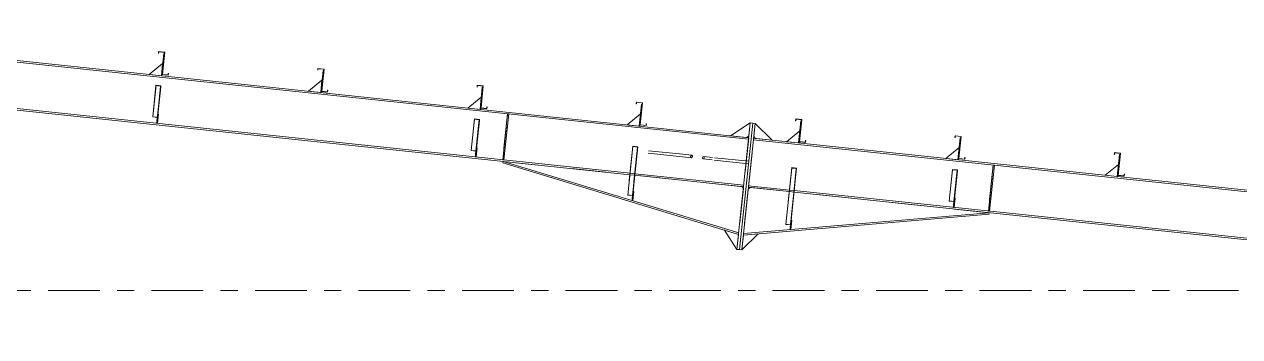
# Model space of a CAD drawing. Header units: millimetres. Extents: x -88 to 735, y -128 to 446.
# Drawn here: x 202.2 to 272.7, y 225.8 to 243.9 of the extents above; entities that cross this region are included whole.
import ezdxf

# ---------------------------------------------------------------- set-up
doc = ezdxf.new("R2010")
doc.units = ezdxf.units.MM
for name, pattern in [('XKITLINE00', [0]), ('XKITLINE02', [4, 2, -2]), ('XKITLINE03', [6, 3, -1, 1, -1])]:
    doc.linetypes.add(name, pattern=pattern)
doc.layers.add('Part', color=2, linetype='Continuous', lineweight=0)
doc.layers.add('S-grid', color=1, linetype='Continuous', lineweight=0)

# ---------------------------------------------------------------- blocks, each defined once
blk = doc.blocks.new('*A258')
at = {"layer": 'Part'}
blk.add_hatch(color=3, dxfattribs=at).paths.add_polyline_path([(237.486, 236.841), (237.488, 236.863), (237.773, 236.833), (237.726, 236.388), (237.711, 236.389), (237.756, 236.813)], flags=17)
blk = doc.blocks.new('*A259')
at = {"layer": 'Part'}
blk.add_hatch(color=3, dxfattribs=at).paths.add_polyline_path([(228.315, 238.42), (228.317, 238.438), (228.601, 238.408), (228.564, 238.049), (228.549, 238.05), (228.585, 238.392)], flags=17)
blk = doc.blocks.new('*A260')
at = {"layer": 'Part'}
blk.add_hatch(color=3, dxfattribs=at).paths.add_polyline_path([(246.692, 235.596), (246.695, 235.621), (246.979, 235.591), (246.927, 235.101), (246.913, 235.103), (246.962, 235.568)], flags=17)
blk = doc.blocks.new('*A261')
at = {"layer": 'Part'}
blk.add_hatch(color=3, dxfattribs=at).paths.add_polyline_path([(256.019, 235.498), (256.021, 235.516), (256.305, 235.486), (256.267, 235.126), (256.253, 235.128), (256.289, 235.47)], flags=17)
blk = doc.blocks.new('*A262')
at = {"layer": 'Part'}
blk.add_hatch(color=3, dxfattribs=at).paths.add_polyline_path([(256.718, 236.116), (256.727, 236.21), (256.74, 236.209), (256.729, 236.102), (256.374, 236.14), (256.509, 237.42), (256.179, 237.454), (256.169, 237.361), (256.157, 237.362), (256.168, 237.468), (256.523, 237.431), (256.388, 236.151)], flags=17)
blk = doc.blocks.new('*A263')
at = {"layer": 'Part'}
blk.add_hatch(color=3, dxfattribs=at).paths.add_polyline_path([(247.483, 237.09), (247.493, 237.184), (247.506, 237.183), (247.495, 237.076), (247.139, 237.114), (247.274, 238.394), (246.945, 238.428), (246.935, 238.335), (246.922, 238.336), (246.933, 238.443), (247.288, 238.405), (247.153, 237.125)], flags=17)
blk = doc.blocks.new('*A264')
at = {"layer": 'Part'}
blk.add_hatch(color=3, dxfattribs=at).paths.add_polyline_path([(238.249, 238.064), (238.258, 238.158), (238.271, 238.157), (238.26, 238.05), (237.905, 238.088), (238.04, 239.368), (237.71, 239.402), (237.7, 239.309), (237.688, 239.31), (237.699, 239.417), (238.054, 239.379), (237.919, 238.099)], flags=17)
blk = doc.blocks.new('*A265')
at = {"layer": 'Part'}
blk.add_hatch(color=3, dxfattribs=at).paths.add_polyline_path([(229.014, 239.038), (229.024, 239.132), (229.037, 239.131), (229.026, 239.024), (228.67, 239.062), (228.805, 240.342), (228.476, 240.376), (228.466, 240.283), (228.453, 240.284), (228.464, 240.391), (228.82, 240.353), (228.685, 239.073)], flags=17)
blk = doc.blocks.new('*A266')
at = {"layer": 'Part'}
blk.add_hatch(color=3, dxfattribs=at).paths.add_polyline_path([(219.78, 240.012), (219.79, 240.106), (219.802, 240.105), (219.791, 239.998), (219.436, 240.036), (219.571, 241.316), (219.241, 241.35), (219.231, 241.257), (219.219, 241.258), (219.23, 241.365), (219.585, 241.327), (219.45, 240.047)], flags=17)
blk = doc.blocks.new('*A267')
at = {"layer": 'Part'}
blk.add_hatch(color=3, dxfattribs=at).paths.add_polyline_path([(210.545, 240.986), (210.555, 241.08), (210.568, 241.079), (210.557, 240.972), (210.201, 241.01), (210.336, 242.29), (210.007, 242.324), (209.997, 242.231), (209.984, 242.232), (209.995, 242.339), (210.351, 242.301), (210.216, 241.021)], flags=17)
blk = doc.blocks.new('*A323')
at = {"layer": 'Part'}
blk.add_hatch(color=3, dxfattribs=at).paths.add_polyline_path([(256.718, 236.116), (256.727, 236.21), (256.74, 236.209), (256.729, 236.102), (256.374, 236.14), (256.509, 237.42), (256.179, 237.454), (256.169, 237.361), (256.157, 237.362), (256.168, 237.468), (256.523, 237.431), (256.388, 236.151)], flags=17)
blk = doc.blocks.new('*A324')
at = {"layer": 'Part'}
blk.add_hatch(color=3, dxfattribs=at).paths.add_polyline_path([(247.483, 237.09), (247.493, 237.184), (247.506, 237.183), (247.495, 237.076), (247.139, 237.114), (247.274, 238.394), (246.945, 238.428), (246.935, 238.335), (246.922, 238.336), (246.933, 238.443), (247.288, 238.405), (247.153, 237.125)], flags=17)
blk = doc.blocks.new('*A325')
at = {"layer": 'Part'}
blk.add_hatch(color=3, dxfattribs=at).paths.add_polyline_path([(238.249, 238.064), (238.258, 238.158), (238.271, 238.157), (238.26, 238.05), (237.905, 238.088), (238.04, 239.368), (237.71, 239.402), (237.7, 239.309), (237.688, 239.31), (237.699, 239.417), (238.054, 239.379), (237.919, 238.099)], flags=17)
blk = doc.blocks.new('*A326')
at = {"layer": 'Part'}
blk.add_hatch(color=3, dxfattribs=at).paths.add_polyline_path([(229.014, 239.038), (229.024, 239.132), (229.037, 239.131), (229.026, 239.024), (228.67, 239.062), (228.805, 240.342), (228.476, 240.376), (228.466, 240.283), (228.453, 240.284), (228.464, 240.391), (228.82, 240.353), (228.685, 239.073)], flags=17)
blk = doc.blocks.new('*A327')
at = {"layer": 'Part'}
blk.add_hatch(color=3, dxfattribs=at).paths.add_polyline_path([(219.78, 240.012), (219.79, 240.106), (219.802, 240.105), (219.791, 239.998), (219.436, 240.036), (219.571, 241.316), (219.241, 241.35), (219.231, 241.257), (219.219, 241.258), (219.23, 241.365), (219.585, 241.327), (219.45, 240.047)], flags=17)
blk = doc.blocks.new('*A328')
at = {"layer": 'Part'}
blk.add_hatch(color=3, dxfattribs=at).paths.add_polyline_path([(210.545, 240.986), (210.555, 241.08), (210.568, 241.079), (210.557, 240.972), (210.201, 241.01), (210.336, 242.29), (210.007, 242.324), (209.997, 242.231), (209.984, 242.232), (209.995, 242.339), (210.351, 242.301), (210.216, 241.021)], flags=17)
blk = doc.blocks.new('*A330')
at = {"layer": 'Part'}
blk.add_hatch(color=3, dxfattribs=at).paths.add_polyline_path([(209.846, 240.368), (209.848, 240.386), (210.132, 240.356), (210.095, 239.997), (210.08, 239.998), (210.116, 240.34)], flags=17)
blk = doc.blocks.new('*A390')
at = {"layer": 'Part'}
blk.add_hatch(color=3, dxfattribs=at).paths.add_polyline_path([(265.952, 235.142), (265.962, 235.236), (265.975, 235.235), (265.963, 235.128), (265.608, 235.166), (265.743, 236.446), (265.414, 236.48), (265.404, 236.387), (265.391, 236.388), (265.402, 236.494), (265.757, 236.457), (265.622, 235.177)], flags=17)
blk = doc.blocks.new('*A397')
at = {"layer": 'Part'}
blk.add_hatch(color=3, dxfattribs=at).paths.add_polyline_path([(265.952, 235.142), (265.962, 235.236), (265.975, 235.235), (265.963, 235.128), (265.608, 235.166), (265.743, 236.446), (265.414, 236.48), (265.404, 236.387), (265.391, 236.388), (265.402, 236.494), (265.757, 236.457), (265.622, 235.177)], flags=17)
blk = doc.blocks.new('*A1351')
at = {"layer": 'S-grid', "color": 1, "linetype": 'XKITLINE03', "lineweight": 0}
blk.add_line((-48.412, 228.511), (395.032, 228.511), dxfattribs=at)
blk = doc.blocks.new('*A1353')
at = {"layer": 'Part', "color": 7, "linetype": 'XKITLINE02', "lineweight": 0}
for p, q in [((244.187, 234.48), (244.487, 237.322)), ((246.832, 234.201), (246.548, 234.231)), ((246.842, 234.293), (246.558, 234.323)), ((329.421, 228.363), (326.206, 225.829)), ((320.708, 226.409), (320.424, 226.439)), ((320.718, 226.501), (320.434, 226.531))]:
    blk.add_line(p, q, dxfattribs=at)
at = {"layer": 'Part', "color": 2, "linetype": 'XKITLINE00', "lineweight": 0}
for p, q in [((329.316, 228.281), (244.477, 237.229)), ((244.487, 237.322), (329.421, 228.363)), ((246.548, 234.231), (244.187, 234.48)), ((246.558, 234.323), (244.197, 234.572)), ((320.424, 226.439), (246.832, 234.201)), ((320.434, 226.531), (246.842, 234.293)), ((326.206, 225.829), (320.708, 226.409)), ((326.311, 225.911), (320.718, 226.501))]:
    blk.add_line(p, q, dxfattribs=at)
blk = doc.blocks.new('*A1395')
at = {"layer": 'Part', "color": 2, "linetype": 'XKITLINE00', "lineweight": 0}
for p, q in [((246.695, 232.562), (246.64, 232.036)), ((246.66, 232.566), (246.695, 232.562)), ((246.642, 232.398), (246.603, 232.033))]:
    blk.add_line(p, q, dxfattribs=at)
at = {"layer": 'Part', "color": 7, "linetype": 'XKITLINE02', "lineweight": 0}
for p, q in [((246.642, 232.398), (246.66, 232.566)), ((246.639, 232.029), (246.603, 232.033)), ((246.615, 232.139), (246.65, 232.136)), ((246.64, 232.036), (246.639, 232.029))]:
    blk.add_line(p, q, dxfattribs=at)
blk = doc.blocks.new('*A1396')
at = {"layer": 'Part', "color": 7, "linetype": 'XKITLINE02', "lineweight": 0}
for p, q in [((246.66, 232.566), (246.603, 232.033)), ((246.639, 232.029), (246.695, 232.562)), ((246.695, 232.562), (246.66, 232.566)), ((246.603, 232.033), (246.639, 232.029)), ((246.615, 232.139), (246.65, 232.136))]:
    blk.add_line(p, q, dxfattribs=at)
blk = doc.blocks.new('*A1397')
at = {"layer": 'Part', "color": 2, "linetype": 'XKITLINE00', "lineweight": 0}
blk.add_line((237.937, 238.731), (237.152, 238.095), dxfattribs=at)
at = {"layer": 'Part', "color": 7, "linetype": 'XKITLINE02', "lineweight": 0}
for p, q in [((237.862, 238.02), (237.937, 238.731)), ((237.152, 238.095), (237.862, 238.02))]:
    blk.add_line(p, q, dxfattribs=at)
blk = doc.blocks.new('*A1398')
at = {"layer": 'Part', "color": 2, "linetype": 'XKITLINE00', "lineweight": 0}
for p, q in [((237.443, 233.71), (237.48, 234.06)), ((237.535, 234.239), (237.479, 233.706)), ((237.499, 234.243), (237.535, 234.239)), ((237.479, 233.706), (237.443, 233.71))]:
    blk.add_line(p, q, dxfattribs=at)
at = {"layer": 'Part', "color": 7, "linetype": 'XKITLINE02', "lineweight": 0}
for p, q in [((237.48, 234.06), (237.499, 234.243)), ((237.454, 233.816), (237.49, 233.813))]:
    blk.add_line(p, q, dxfattribs=at)
blk = doc.blocks.new('*A1399')
at = {"layer": 'Part', "color": 2, "linetype": 'XKITLINE00', "lineweight": 0}
for p, q in [((237.997, 239.299), (237.862, 238.02)), ((238.032, 239.295), (237.997, 239.299)), ((237.905, 238.088), (237.897, 238.017))]:
    blk.add_line(p, q, dxfattribs=at)
at = {"layer": 'Part', "color": 7, "linetype": 'XKITLINE02', "lineweight": 0}
for p, q in [((237.905, 238.088), (238.032, 239.295)), ((237.897, 238.017), (237.862, 238.02))]:
    blk.add_line(p, q, dxfattribs=at)
blk = doc.blocks.new('*A1400')
at = {"layer": 'Part', "color": 7, "linetype": 'XKITLINE02', "lineweight": 0}
for p, q in [((237.499, 234.243), (237.443, 233.71)), ((237.479, 233.706), (237.535, 234.239)), ((237.535, 234.239), (237.499, 234.243)), ((237.443, 233.71), (237.479, 233.706)), ((237.454, 233.816), (237.49, 233.813))]:
    blk.add_line(p, q, dxfattribs=at)
blk = doc.blocks.new('*A1401')
at = {"layer": 'Part', "color": 7, "linetype": 'XKITLINE02', "lineweight": 0}
for p, q in [((237.488, 236.863), (237.189, 234.025)), ((237.756, 236.813), (237.441, 233.825)), ((237.455, 233.823), (237.773, 236.833)), ((237.189, 234.025), (237.459, 233.997)), ((237.19, 234.034), (237.474, 234.005)), ((237.441, 233.825), (237.455, 233.823))]:
    blk.add_line(p, q, dxfattribs=at)
blk = doc.blocks.new('*A1402')
at = {"layer": 'Part', "color": 2, "linetype": 'XKITLINE00', "lineweight": 0}
for p, q in [((237.486, 236.841), (237.189, 234.025)), ((237.773, 236.833), (237.48, 234.06)), ((237.486, 236.841), (237.488, 236.863)), ((237.756, 236.813), (237.486, 236.841)), ((237.488, 236.863), (237.773, 236.833)), ((237.711, 236.389), (237.756, 236.813)), ((237.711, 236.389), (237.441, 233.825)), ((237.711, 236.389), (237.726, 236.388)), ((237.189, 234.025), (237.459, 233.997)), ((237.441, 233.825), (237.455, 233.823))]:
    blk.add_line(p, q, dxfattribs=at)
at = {"layer": 'Part', "color": 7, "linetype": 'XKITLINE02', "lineweight": 0}
for p, q in [((237.474, 234.005), (237.19, 234.034)), ((237.48, 234.06), (237.455, 233.823))]:
    blk.add_line(p, q, dxfattribs=at)
blk = doc.blocks.new('*A1403')
at = {"layer": 'Part', "color": 2, "linetype": 'XKITLINE00', "lineweight": 0}
blk.add_line((228.702, 239.705), (227.917, 239.069), dxfattribs=at)
at = {"layer": 'Part', "color": 7, "linetype": 'XKITLINE02', "lineweight": 0}
for p, q in [((228.627, 238.994), (228.702, 239.705)), ((227.917, 239.069), (228.627, 238.994))]:
    blk.add_line(p, q, dxfattribs=at)
blk = doc.blocks.new('*A1404')
at = {"layer": 'Part', "color": 7, "linetype": 'XKITLINE02', "lineweight": 0}
for p, q in [((228.406, 236.552), (228.429, 236.774)), ((228.408, 236.238), (228.373, 236.242)), ((228.384, 236.348), (228.42, 236.344))]:
    blk.add_line(p, q, dxfattribs=at)
at = {"layer": 'Part', "color": 2, "linetype": 'XKITLINE00', "lineweight": 0}
for p, q in [((228.465, 236.771), (228.408, 236.238)), ((228.429, 236.774), (228.465, 236.771)), ((228.373, 236.242), (228.406, 236.552))]:
    blk.add_line(p, q, dxfattribs=at)
blk = doc.blocks.new('*A1405')
at = {"layer": 'Part', "color": 2, "linetype": 'XKITLINE00', "lineweight": 0}
for p, q in [((228.762, 240.273), (228.627, 238.994)), ((228.798, 240.269), (228.762, 240.273)), ((228.67, 239.062), (228.663, 238.991))]:
    blk.add_line(p, q, dxfattribs=at)
at = {"layer": 'Part', "color": 7, "linetype": 'XKITLINE02', "lineweight": 0}
for p, q in [((228.67, 239.062), (228.798, 240.269)), ((228.663, 238.991), (228.627, 238.994))]:
    blk.add_line(p, q, dxfattribs=at)
blk = doc.blocks.new('*A1406')
at = {"layer": 'Part', "color": 7, "linetype": 'XKITLINE02', "lineweight": 0}
for p, q in [((228.429, 236.774), (228.373, 236.242)), ((228.408, 236.238), (228.465, 236.771)), ((228.465, 236.771), (228.429, 236.774)), ((228.373, 236.242), (228.408, 236.238)), ((228.384, 236.348), (228.42, 236.344))]:
    blk.add_line(p, q, dxfattribs=at)
blk = doc.blocks.new('*A1407')
at = {"layer": 'Part', "color": 7, "linetype": 'XKITLINE02', "lineweight": 0}
for p, q in [((228.317, 238.438), (228.124, 236.604)), ((228.585, 238.392), (228.371, 236.363)), ((228.386, 236.361), (228.601, 238.408)), ((228.124, 236.604), (228.394, 236.576)), ((228.125, 236.616), (228.409, 236.586)), ((228.371, 236.363), (228.386, 236.361))]:
    blk.add_line(p, q, dxfattribs=at)
blk = doc.blocks.new('*A1408')
at = {"layer": 'Part', "color": 2, "linetype": 'XKITLINE00', "lineweight": 0}
for p, q in [((228.315, 238.42), (228.124, 236.604)), ((228.315, 238.42), (228.317, 238.438)), ((228.585, 238.392), (228.315, 238.42)), ((228.317, 238.438), (228.601, 238.408)), ((228.601, 238.408), (228.406, 236.552)), ((228.549, 238.05), (228.585, 238.392)), ((228.549, 238.05), (228.371, 236.363)), ((228.549, 238.05), (228.564, 238.049)), ((228.124, 236.604), (228.394, 236.576)), ((228.371, 236.363), (228.386, 236.361))]:
    blk.add_line(p, q, dxfattribs=at)
at = {"layer": 'Part', "color": 7, "linetype": 'XKITLINE02', "lineweight": 0}
for p, q in [((228.125, 236.616), (228.409, 236.586)), ((228.386, 236.361), (228.406, 236.552))]:
    blk.add_line(p, q, dxfattribs=at)
blk = doc.blocks.new('*A1409')
at = {"layer": 'Part', "color": 7, "linetype": 'XKITLINE02', "lineweight": 0}
for p, q in [((230.223, 238.733), (229.942, 236.076)), ((230.013, 236.069), (230.294, 238.725)), ((230.211, 238.626), (230.282, 238.619)), ((230.294, 238.725), (230.223, 238.733)), ((229.942, 236.076), (230.013, 236.069)), ((229.954, 236.183), (230.025, 236.175))]:
    blk.add_line(p, q, dxfattribs=at)
blk = doc.blocks.new('*A1410')
at = {"layer": 'Part', "color": 2, "linetype": 'XKITLINE00', "lineweight": 0}
for p, q in [((229.942, 236.076), (230.223, 238.733)), ((230.294, 238.725), (230.013, 236.069))]:
    blk.add_line(p, q, dxfattribs=at)
at = {"layer": 'Part', "color": 7, "linetype": 'XKITLINE02', "lineweight": 0}
for p, q in [((230.211, 238.626), (230.282, 238.619)), ((230.294, 238.725), (230.223, 238.733)), ((230.013, 236.069), (229.942, 236.076)), ((230.025, 236.175), (229.954, 236.183))]:
    blk.add_line(p, q, dxfattribs=at)
blk = doc.blocks.new('*A1411')
at = {"layer": 'Part', "color": 2, "linetype": 'XKITLINE00', "lineweight": 0}
for p, q in [((243.663, 230.872), (244.435, 238.189)), ((244.577, 238.174), (243.805, 230.857)), ((244.435, 238.189), (244.577, 238.174)), ((243.805, 230.857), (243.663, 230.872))]:
    blk.add_line(p, q, dxfattribs=at)
blk = doc.blocks.new('*A1412')
at = {"layer": 'Part', "color": 2, "linetype": 'XKITLINE00', "lineweight": 0}
for p, q in [((244.292, 238.204), (243.521, 230.887)), ((243.663, 230.872), (244.435, 238.189)), ((244.435, 238.189), (244.292, 238.204)), ((243.521, 230.887), (243.663, 230.872))]:
    blk.add_line(p, q, dxfattribs=at)
blk = doc.blocks.new('*A1413')
at = {"layer": 'Part', "color": 7, "linetype": 'XKITLINE02', "lineweight": 0}
for p, q in [((244.498, 237.428), (244.577, 238.174)), ((244.593, 237.31), (245.552, 237.209))]:
    blk.add_line(p, q, dxfattribs=at)
at = {"layer": 'Part', "color": 2, "linetype": 'XKITLINE00', "lineweight": 0}
for p, q in [((245.552, 237.209), (244.577, 238.174)), ((244.593, 237.31), (244.498, 237.428))]:
    blk.add_line(p, q, dxfattribs=at)
blk = doc.blocks.new('*A1414')
at = {"layer": 'Part', "color": 2, "linetype": 'XKITLINE00', "lineweight": 0}
for p, q in [((244.292, 238.204), (243.137, 237.464)), ((244.096, 237.363), (244.214, 237.458))]:
    blk.add_line(p, q, dxfattribs=at)
at = {"layer": 'Part', "color": 7, "linetype": 'XKITLINE02', "lineweight": 0}
for p, q in [((244.292, 238.204), (244.214, 237.458)), ((243.137, 237.464), (244.096, 237.363))]:
    blk.add_line(p, q, dxfattribs=at)
blk = doc.blocks.new('*A1415')
at = {"layer": 'Part', "color": 2, "linetype": 'XKITLINE00', "lineweight": 0}
blk.add_line((247.171, 237.757), (246.386, 237.121), dxfattribs=at)
at = {"layer": 'Part', "color": 7, "linetype": 'XKITLINE02', "lineweight": 0}
for p, q in [((247.096, 237.046), (247.171, 237.757)), ((246.386, 237.121), (247.096, 237.046))]:
    blk.add_line(p, q, dxfattribs=at)
blk = doc.blocks.new('*A1416')
at = {"layer": 'Part', "color": 2, "linetype": 'XKITLINE00', "lineweight": 0}
for p, q in [((247.231, 238.325), (247.096, 237.046)), ((247.267, 238.321), (247.231, 238.325)), ((247.139, 237.114), (247.132, 237.043))]:
    blk.add_line(p, q, dxfattribs=at)
at = {"layer": 'Part', "color": 7, "linetype": 'XKITLINE02', "lineweight": 0}
for p, q in [((247.139, 237.114), (247.267, 238.321)), ((247.132, 237.043), (247.096, 237.046))]:
    blk.add_line(p, q, dxfattribs=at)
blk = doc.blocks.new('*A1417')
at = {"layer": 'Part', "color": 7, "linetype": 'XKITLINE02', "lineweight": 0}
for p, q in [((246.695, 235.621), (246.348, 232.333)), ((246.962, 235.568), (246.601, 232.148)), ((246.615, 232.147), (246.979, 235.591)), ((246.348, 232.333), (246.618, 232.305)), ((246.349, 232.342), (246.633, 232.312)), ((246.601, 232.148), (246.615, 232.147))]:
    blk.add_line(p, q, dxfattribs=at)
blk = doc.blocks.new('*A1418')
at = {"layer": 'Part', "color": 2, "linetype": 'XKITLINE00', "lineweight": 0}
for p, q in [((246.692, 235.596), (246.348, 232.333)), ((246.979, 235.591), (246.642, 232.398)), ((246.692, 235.596), (246.695, 235.621)), ((246.962, 235.568), (246.692, 235.596)), ((246.695, 235.621), (246.979, 235.591)), ((246.913, 235.103), (246.962, 235.568)), ((246.913, 235.103), (246.601, 232.148)), ((246.913, 235.103), (246.927, 235.101)), ((246.348, 232.333), (246.618, 232.305)), ((246.601, 232.148), (246.615, 232.147))]:
    blk.add_line(p, q, dxfattribs=at)
at = {"layer": 'Part', "color": 7, "linetype": 'XKITLINE02', "lineweight": 0}
for p, q in [((246.633, 232.312), (246.349, 232.342)), ((246.642, 232.398), (246.615, 232.147))]:
    blk.add_line(p, q, dxfattribs=at)
blk = doc.blocks.new('*A1419')
at = {"layer": 'Part', "color": 2, "linetype": 'XKITLINE00', "lineweight": 0}
for p, q in [((256.076, 233.319), (256.109, 233.63)), ((256.168, 233.848), (256.112, 233.316)), ((256.133, 233.852), (256.168, 233.848))]:
    blk.add_line(p, q, dxfattribs=at)
at = {"layer": 'Part', "color": 7, "linetype": 'XKITLINE02', "lineweight": 0}
for p, q in [((256.112, 233.316), (256.076, 233.319)), ((256.088, 233.426), (256.123, 233.422)), ((256.109, 233.63), (256.133, 233.852))]:
    blk.add_line(p, q, dxfattribs=at)
blk = doc.blocks.new('*A1420')
at = {"layer": 'Part', "color": 7, "linetype": 'XKITLINE02', "lineweight": 0}
for p, q in [((256.133, 233.852), (256.076, 233.319)), ((256.076, 233.319), (256.112, 233.316)), ((256.088, 233.426), (256.123, 233.422)), ((256.112, 233.316), (256.168, 233.848)), ((256.168, 233.848), (256.133, 233.852))]:
    blk.add_line(p, q, dxfattribs=at)
blk = doc.blocks.new('*A1421')
at = {"layer": 'Part', "color": 2, "linetype": 'XKITLINE00', "lineweight": 0}
blk.add_line((256.406, 236.783), (255.62, 236.147), dxfattribs=at)
at = {"layer": 'Part', "color": 7, "linetype": 'XKITLINE02', "lineweight": 0}
for p, q in [((256.331, 236.072), (256.406, 236.783)), ((255.62, 236.147), (256.331, 236.072))]:
    blk.add_line(p, q, dxfattribs=at)
blk = doc.blocks.new('*A1422')
at = {"layer": 'Part', "color": 2, "linetype": 'XKITLINE00', "lineweight": 0}
for p, q in [((256.466, 237.351), (256.331, 236.072)), ((256.501, 237.347), (256.466, 237.351)), ((256.374, 236.14), (256.366, 236.069))]:
    blk.add_line(p, q, dxfattribs=at)
at = {"layer": 'Part', "color": 7, "linetype": 'XKITLINE02', "lineweight": 0}
for p, q in [((256.374, 236.14), (256.501, 237.347)), ((256.366, 236.069), (256.331, 236.072))]:
    blk.add_line(p, q, dxfattribs=at)
blk = doc.blocks.new('*A1423')
at = {"layer": 'Part', "color": 7, "linetype": 'XKITLINE02', "lineweight": 0}
for p, q in [((256.021, 235.516), (255.827, 233.682)), ((256.289, 235.47), (256.075, 233.441)), ((256.089, 233.439), (256.305, 235.486)), ((255.827, 233.682), (256.097, 233.654)), ((255.829, 233.694), (256.113, 233.664)), ((256.075, 233.441), (256.089, 233.439))]:
    blk.add_line(p, q, dxfattribs=at)
blk = doc.blocks.new('*A1424')
at = {"layer": 'Part', "color": 2, "linetype": 'XKITLINE00', "lineweight": 0}
for p, q in [((256.019, 235.498), (255.827, 233.682)), ((256.019, 235.498), (256.021, 235.516)), ((256.289, 235.47), (256.019, 235.498)), ((256.021, 235.516), (256.305, 235.486)), ((256.305, 235.486), (256.109, 233.63)), ((256.253, 235.128), (256.289, 235.47)), ((256.253, 235.128), (256.075, 233.441)), ((256.253, 235.128), (256.267, 235.126)), ((255.827, 233.682), (256.097, 233.654)), ((256.075, 233.441), (256.089, 233.439))]:
    blk.add_line(p, q, dxfattribs=at)
at = {"layer": 'Part', "color": 7, "linetype": 'XKITLINE02', "lineweight": 0}
for p, q in [((255.829, 233.694), (256.113, 233.664)), ((256.089, 233.439), (256.109, 233.63))]:
    blk.add_line(p, q, dxfattribs=at)
blk = doc.blocks.new('*A1425')
at = {"layer": 'Part', "color": 7, "linetype": 'XKITLINE02', "lineweight": 0}
for p, q in [((258.376, 235.763), (258.096, 233.106)), ((258.167, 233.099), (258.447, 235.756)), ((258.365, 235.657), (258.436, 235.649)), ((258.447, 235.756), (258.376, 235.763)), ((258.107, 233.213), (258.178, 233.206)), ((258.096, 233.106), (258.167, 233.099))]:
    blk.add_line(p, q, dxfattribs=at)
blk = doc.blocks.new('*A1426')
at = {"layer": 'Part', "color": 2, "linetype": 'XKITLINE00', "lineweight": 0}
for p, q in [((258.096, 233.106), (258.376, 235.763)), ((258.447, 235.756), (258.167, 233.099))]:
    blk.add_line(p, q, dxfattribs=at)
at = {"layer": 'Part', "color": 7, "linetype": 'XKITLINE02', "lineweight": 0}
for p, q in [((258.365, 235.657), (258.436, 235.649)), ((258.447, 235.756), (258.376, 235.763)), ((258.178, 233.206), (258.107, 233.213)), ((258.167, 233.099), (258.096, 233.106))]:
    blk.add_line(p, q, dxfattribs=at)
blk = doc.blocks.new('*A1427')
at = {"layer": 'Part', "color": 2, "linetype": 'XKITLINE00', "lineweight": 0}
for p, q in [((256.157, 237.362), (256.168, 237.468)), ((256.168, 237.468), (256.523, 237.431)), ((256.179, 237.454), (256.169, 237.361)), ((256.509, 237.42), (256.179, 237.454)), ((256.374, 236.14), (256.509, 237.42)), ((256.523, 237.431), (256.388, 236.151)), ((256.169, 237.361), (256.157, 237.362)), ((256.729, 236.102), (256.374, 236.14)), ((256.388, 236.151), (256.718, 236.116)), ((256.718, 236.116), (256.727, 236.21)), ((256.727, 236.21), (256.74, 236.209)), ((256.74, 236.209), (256.729, 236.102))]:
    blk.add_line(p, q, dxfattribs=at)
blk = doc.blocks.new('*A1428')
at = {"layer": 'Part', "color": 2, "linetype": 'XKITLINE00', "lineweight": 0}
for p, q in [((246.922, 238.336), (246.933, 238.443)), ((246.935, 238.335), (246.922, 238.336)), ((246.933, 238.443), (247.288, 238.405)), ((246.945, 238.428), (246.935, 238.335)), ((247.274, 238.394), (246.945, 238.428)), ((247.139, 237.114), (247.274, 238.394)), ((247.288, 238.405), (247.153, 237.125)), ((247.495, 237.076), (247.139, 237.114)), ((247.153, 237.125), (247.483, 237.09)), ((247.483, 237.09), (247.493, 237.184)), ((247.493, 237.184), (247.506, 237.183)), ((247.506, 237.183), (247.495, 237.076))]:
    blk.add_line(p, q, dxfattribs=at)
blk = doc.blocks.new('*A1429')
at = {"layer": 'Part', "color": 2, "linetype": 'XKITLINE00', "lineweight": 0}
for p, q in [((237.688, 239.31), (237.699, 239.417)), ((237.7, 239.309), (237.688, 239.31)), ((237.699, 239.417), (238.054, 239.379)), ((237.71, 239.402), (237.7, 239.309)), ((238.04, 239.368), (237.71, 239.402)), ((237.905, 238.088), (238.04, 239.368)), ((238.054, 239.379), (237.919, 238.099)), ((238.249, 238.064), (238.258, 238.158)), ((238.258, 238.158), (238.271, 238.157)), ((238.271, 238.157), (238.26, 238.05)), ((238.26, 238.05), (237.905, 238.088)), ((237.919, 238.099), (238.249, 238.064))]:
    blk.add_line(p, q, dxfattribs=at)
blk = doc.blocks.new('*A1430')
at = {"layer": 'Part', "color": 2, "linetype": 'XKITLINE00', "lineweight": 0}
for p, q in [((228.453, 240.284), (228.464, 240.391)), ((228.466, 240.283), (228.453, 240.284)), ((228.464, 240.391), (228.82, 240.353)), ((228.476, 240.376), (228.466, 240.283)), ((228.805, 240.342), (228.476, 240.376)), ((228.67, 239.062), (228.805, 240.342)), ((228.82, 240.353), (228.685, 239.073)), ((229.026, 239.024), (228.67, 239.062)), ((228.685, 239.073), (229.014, 239.038)), ((229.014, 239.038), (229.024, 239.132)), ((229.024, 239.132), (229.037, 239.131)), ((229.037, 239.131), (229.026, 239.024))]:
    blk.add_line(p, q, dxfattribs=at)
blk = doc.blocks.new('*A1431')
at = {"layer": 'Part', "color": 2, "linetype": 'XKITLINE00', "lineweight": 0}
for p, q in [((219.219, 241.258), (219.23, 241.365)), ((219.231, 241.257), (219.219, 241.258)), ((219.23, 241.365), (219.585, 241.327)), ((219.241, 241.35), (219.231, 241.257)), ((219.571, 241.316), (219.241, 241.35)), ((219.436, 240.036), (219.571, 241.316)), ((219.585, 241.327), (219.45, 240.047)), ((219.791, 239.998), (219.436, 240.036)), ((219.45, 240.047), (219.78, 240.012)), ((219.78, 240.012), (219.79, 240.106)), ((219.79, 240.106), (219.802, 240.105)), ((219.802, 240.105), (219.791, 239.998))]:
    blk.add_line(p, q, dxfattribs=at)
blk = doc.blocks.new('*A1432')
at = {"layer": 'Part', "color": 2, "linetype": 'XKITLINE00', "lineweight": 0}
for p, q in [((209.984, 242.232), (209.995, 242.339)), ((209.995, 242.339), (210.351, 242.301)), ((209.997, 242.231), (209.984, 242.232)), ((210.007, 242.324), (209.997, 242.231)), ((210.336, 242.29), (210.007, 242.324)), ((210.201, 241.01), (210.336, 242.29)), ((210.351, 242.301), (210.216, 241.021)), ((210.557, 240.972), (210.201, 241.01)), ((210.216, 241.021), (210.545, 240.986)), ((210.545, 240.986), (210.555, 241.08)), ((210.555, 241.08), (210.568, 241.079)), ((210.568, 241.079), (210.557, 240.972))]:
    blk.add_line(p, q, dxfattribs=at)
blk = doc.blocks.new('*A1607')
at = {"layer": 'Part', "color": 7, "linetype": 'XKITLINE02', "lineweight": 0}
for p, q in [((240.36, 236.249), (238.252, 236.471)), ((240.375, 236.391), (238.267, 236.613))]:
    blk.add_line(p, q, dxfattribs=at)
at = {"layer": 'Part', "color": 2, "linetype": 'XKITLINE00', "lineweight": 0}
for p, q in [((240.883, 236.193), (240.36, 236.249)), ((240.898, 236.335), (240.375, 236.391)), ((240.858, 236.319), (240.837, 236.27)), ((240.837, 236.27), (240.847, 236.218)), ((240.847, 236.218), (240.883, 236.193)), ((240.898, 236.335), (240.858, 236.319)), ((240.883, 236.193), (240.924, 236.21)), ((240.935, 236.31), (240.898, 236.335)), ((240.924, 236.21), (240.945, 236.259)), ((240.945, 236.259), (240.935, 236.31))]:
    blk.add_line(p, q, dxfattribs=at)
blk = doc.blocks.new('*A1608')
at = {"layer": 'Part', "color": 2, "linetype": 'XKITLINE00', "lineweight": 0}
for p, q in [((241.538, 236.247), (241.517, 236.198)), ((241.517, 236.198), (241.528, 236.146)), ((241.528, 236.146), (241.564, 236.121)), ((241.579, 236.264), (241.538, 236.247)), ((241.564, 236.121), (241.605, 236.138)), ((242.088, 236.066), (241.564, 236.121)), ((242.103, 236.208), (241.579, 236.264)), ((241.615, 236.239), (241.579, 236.264)), ((241.605, 236.138), (241.626, 236.187)), ((241.626, 236.187), (241.615, 236.239))]:
    blk.add_line(p, q, dxfattribs=at)
at = {"layer": 'Part', "color": 7, "linetype": 'XKITLINE02', "lineweight": 0}
for p, q in [((244.196, 235.844), (242.088, 236.066)), ((244.211, 235.986), (242.103, 236.208))]:
    blk.add_line(p, q, dxfattribs=at)
blk = doc.blocks.new('*A1610')
at = {"layer": 'Part', "color": 2, "linetype": 'XKITLINE00', "lineweight": 0}
for p, q in [((256.157, 237.362), (256.168, 237.468)), ((256.168, 237.468), (256.523, 237.431)), ((256.179, 237.454), (256.169, 237.361)), ((256.509, 237.42), (256.179, 237.454)), ((256.374, 236.14), (256.509, 237.42)), ((256.523, 237.431), (256.388, 236.151)), ((256.169, 237.361), (256.157, 237.362)), ((256.729, 236.102), (256.374, 236.14)), ((256.388, 236.151), (256.718, 236.116)), ((256.718, 236.116), (256.727, 236.21)), ((256.727, 236.21), (256.74, 236.209)), ((256.74, 236.209), (256.729, 236.102))]:
    blk.add_line(p, q, dxfattribs=at)
blk = doc.blocks.new('*A1611')
at = {"layer": 'Part', "color": 2, "linetype": 'XKITLINE00', "lineweight": 0}
for p, q in [((246.922, 238.336), (246.933, 238.443)), ((246.935, 238.335), (246.922, 238.336)), ((246.933, 238.443), (247.288, 238.405)), ((246.945, 238.428), (246.935, 238.335)), ((247.274, 238.394), (246.945, 238.428)), ((247.139, 237.114), (247.274, 238.394)), ((247.288, 238.405), (247.153, 237.125)), ((247.495, 237.076), (247.139, 237.114)), ((247.153, 237.125), (247.483, 237.09)), ((247.483, 237.09), (247.493, 237.184)), ((247.493, 237.184), (247.506, 237.183)), ((247.506, 237.183), (247.495, 237.076))]:
    blk.add_line(p, q, dxfattribs=at)
blk = doc.blocks.new('*A1612')
at = {"layer": 'Part', "color": 2, "linetype": 'XKITLINE00', "lineweight": 0}
for p, q in [((237.688, 239.31), (237.699, 239.417)), ((237.7, 239.309), (237.688, 239.31)), ((237.699, 239.417), (238.054, 239.379)), ((237.71, 239.402), (237.7, 239.309)), ((238.04, 239.368), (237.71, 239.402)), ((237.905, 238.088), (238.04, 239.368)), ((238.054, 239.379), (237.919, 238.099)), ((238.249, 238.064), (238.258, 238.158)), ((238.258, 238.158), (238.271, 238.157)), ((238.271, 238.157), (238.26, 238.05)), ((238.26, 238.05), (237.905, 238.088)), ((237.919, 238.099), (238.249, 238.064))]:
    blk.add_line(p, q, dxfattribs=at)
blk = doc.blocks.new('*A1613')
at = {"layer": 'Part', "color": 2, "linetype": 'XKITLINE00', "lineweight": 0}
for p, q in [((228.453, 240.284), (228.464, 240.391)), ((228.466, 240.283), (228.453, 240.284)), ((228.464, 240.391), (228.82, 240.353)), ((228.476, 240.376), (228.466, 240.283)), ((228.805, 240.342), (228.476, 240.376)), ((228.67, 239.062), (228.805, 240.342)), ((228.82, 240.353), (228.685, 239.073)), ((229.026, 239.024), (228.67, 239.062)), ((228.685, 239.073), (229.014, 239.038)), ((229.014, 239.038), (229.024, 239.132)), ((229.024, 239.132), (229.037, 239.131)), ((229.037, 239.131), (229.026, 239.024))]:
    blk.add_line(p, q, dxfattribs=at)
blk = doc.blocks.new('*A1614')
at = {"layer": 'Part', "color": 2, "linetype": 'XKITLINE00', "lineweight": 0}
for p, q in [((219.219, 241.258), (219.23, 241.365)), ((219.231, 241.257), (219.219, 241.258)), ((219.23, 241.365), (219.585, 241.327)), ((219.241, 241.35), (219.231, 241.257)), ((219.571, 241.316), (219.241, 241.35)), ((219.436, 240.036), (219.571, 241.316)), ((219.585, 241.327), (219.45, 240.047)), ((219.791, 239.998), (219.436, 240.036)), ((219.45, 240.047), (219.78, 240.012)), ((219.78, 240.012), (219.79, 240.106)), ((219.79, 240.106), (219.802, 240.105)), ((219.802, 240.105), (219.791, 239.998))]:
    blk.add_line(p, q, dxfattribs=at)
blk = doc.blocks.new('*A1615')
at = {"layer": 'Part', "color": 2, "linetype": 'XKITLINE00', "lineweight": 0}
for p, q in [((209.984, 242.232), (209.995, 242.339)), ((209.995, 242.339), (210.351, 242.301)), ((209.997, 242.231), (209.984, 242.232)), ((210.007, 242.324), (209.997, 242.231)), ((210.336, 242.29), (210.007, 242.324)), ((210.201, 241.01), (210.336, 242.29)), ((210.351, 242.301), (210.216, 241.021)), ((210.557, 240.972), (210.201, 241.01)), ((210.216, 241.021), (210.545, 240.986)), ((210.545, 240.986), (210.555, 241.08)), ((210.555, 241.08), (210.568, 241.079)), ((210.568, 241.079), (210.557, 240.972))]:
    blk.add_line(p, q, dxfattribs=at)
blk = doc.blocks.new('*A1617')
at = {"layer": 'Part', "color": 7, "linetype": 'XKITLINE02', "lineweight": 0}
for p, q in [((181.935, 243.826), (181.655, 241.169)), ((181.938, 243.847), (181.945, 243.918)), ((244.203, 237.352), (243.903, 234.51)), ((237.607, 235.268), (237.323, 235.297)), ((237.598, 235.175), (237.314, 235.205))]:
    blk.add_line(p, q, dxfattribs=at)
at = {"layer": 'Part', "color": 2, "linetype": 'XKITLINE00', "lineweight": 0}
for p, q in [((181.938, 243.847), (181.935, 243.826)), ((244.193, 237.259), (181.935, 243.826)), ((181.945, 243.918), (244.203, 237.352)), ((181.655, 241.169), (181.645, 241.077)), ((237.314, 235.205), (181.645, 241.077)), ((237.323, 235.297), (181.655, 241.169)), ((243.903, 234.51), (237.598, 235.175)), ((243.913, 234.602), (237.607, 235.268))]:
    blk.add_line(p, q, dxfattribs=at)
blk = doc.blocks.new('*A1618')
at = {"layer": 'Part', "color": 2, "linetype": 'XKITLINE00', "lineweight": 0}
blk.add_line((219.468, 240.679), (218.683, 240.043), dxfattribs=at)
at = {"layer": 'Part', "color": 7, "linetype": 'XKITLINE02', "lineweight": 0}
for p, q in [((219.393, 239.968), (219.468, 240.679)), ((218.683, 240.043), (219.393, 239.968))]:
    blk.add_line(p, q, dxfattribs=at)
blk = doc.blocks.new('*A1619')
at = {"layer": 'Part', "color": 2, "linetype": 'XKITLINE00', "lineweight": 0}
for p, q in [((219.528, 241.247), (219.393, 239.968)), ((219.563, 241.243), (219.528, 241.247)), ((219.436, 240.036), (219.428, 239.965))]:
    blk.add_line(p, q, dxfattribs=at)
at = {"layer": 'Part', "color": 7, "linetype": 'XKITLINE02', "lineweight": 0}
for p, q in [((219.436, 240.036), (219.563, 241.243)), ((219.428, 239.965), (219.393, 239.968))]:
    blk.add_line(p, q, dxfattribs=at)
blk = doc.blocks.new('*A1620')
at = {"layer": 'Part', "color": 2, "linetype": 'XKITLINE00', "lineweight": 0}
blk.add_line((210.233, 241.653), (209.448, 241.017), dxfattribs=at)
at = {"layer": 'Part', "color": 7, "linetype": 'XKITLINE02', "lineweight": 0}
for p, q in [((210.158, 240.942), (210.233, 241.653)), ((209.448, 241.017), (210.158, 240.942))]:
    blk.add_line(p, q, dxfattribs=at)
blk = doc.blocks.new('*A1621')
at = {"layer": 'Part', "color": 2, "linetype": 'XKITLINE00', "lineweight": 0}
for p, q in [((209.904, 238.19), (209.937, 238.5)), ((209.996, 238.719), (209.939, 238.186)), ((209.96, 238.722), (209.996, 238.719))]:
    blk.add_line(p, q, dxfattribs=at)
at = {"layer": 'Part', "color": 7, "linetype": 'XKITLINE02', "lineweight": 0}
for p, q in [((209.939, 238.186), (209.904, 238.19)), ((209.915, 238.296), (209.951, 238.292)), ((209.937, 238.5), (209.96, 238.722))]:
    blk.add_line(p, q, dxfattribs=at)
blk = doc.blocks.new('*A1622')
at = {"layer": 'Part', "color": 2, "linetype": 'XKITLINE00', "lineweight": 0}
for p, q in [((210.293, 242.221), (210.158, 240.942)), ((210.329, 242.217), (210.293, 242.221)), ((210.201, 241.01), (210.194, 240.939))]:
    blk.add_line(p, q, dxfattribs=at)
at = {"layer": 'Part', "color": 7, "linetype": 'XKITLINE02', "lineweight": 0}
for p, q in [((210.201, 241.01), (210.329, 242.217)), ((210.194, 240.939), (210.158, 240.942))]:
    blk.add_line(p, q, dxfattribs=at)
blk = doc.blocks.new('*A1623')
at = {"layer": 'Part', "color": 7, "linetype": 'XKITLINE02', "lineweight": 0}
for p, q in [((209.96, 238.722), (209.904, 238.19)), ((209.904, 238.19), (209.939, 238.186)), ((209.915, 238.296), (209.951, 238.292)), ((209.939, 238.186), (209.996, 238.719)), ((209.996, 238.719), (209.96, 238.722))]:
    blk.add_line(p, q, dxfattribs=at)
blk = doc.blocks.new('*A1624')
at = {"layer": 'Part', "color": 7, "linetype": 'XKITLINE02', "lineweight": 0}
for p, q in [((209.848, 240.386), (209.655, 238.552)), ((210.116, 240.34), (209.902, 238.311)), ((209.917, 238.309), (210.132, 240.356)), ((209.655, 238.552), (209.925, 238.524)), ((209.656, 238.564), (209.94, 238.534)), ((209.902, 238.311), (209.917, 238.309))]:
    blk.add_line(p, q, dxfattribs=at)
blk = doc.blocks.new('*A1625')
at = {"layer": 'Part', "color": 2, "linetype": 'XKITLINE00', "lineweight": 0}
for p, q in [((209.846, 240.368), (209.655, 238.552)), ((209.846, 240.368), (209.848, 240.386)), ((210.116, 240.34), (209.846, 240.368)), ((209.848, 240.386), (210.132, 240.356)), ((210.132, 240.356), (209.937, 238.5)), ((210.08, 239.998), (210.116, 240.34)), ((210.08, 239.998), (209.902, 238.311)), ((210.08, 239.998), (210.095, 239.997)), ((209.655, 238.552), (209.925, 238.524)), ((209.902, 238.311), (209.917, 238.309))]:
    blk.add_line(p, q, dxfattribs=at)
at = {"layer": 'Part', "color": 7, "linetype": 'XKITLINE02', "lineweight": 0}
for p, q in [((209.656, 238.564), (209.94, 238.534)), ((209.917, 238.309), (209.937, 238.5))]:
    blk.add_line(p, q, dxfattribs=at)
blk = doc.blocks.new('*A1628')
at = {"layer": 'Part', "color": 7, "linetype": 'XKITLINE02', "lineweight": 0}
for p, q in [((244.176, 234.376), (243.895, 231.71)), ((258.122, 233.01), (244.291, 234.469))]:
    blk.add_line(p, q, dxfattribs=at)
at = {"layer": 'Part', "color": 2, "linetype": 'XKITLINE00', "lineweight": 0}
for p, q in [((244.291, 234.469), (244.176, 234.376)), ((258.13, 232.918), (243.895, 231.71)), ((258.122, 233.01), (243.905, 231.804)), ((258.13, 232.918), (258.122, 233.01))]:
    blk.add_line(p, q, dxfattribs=at)
blk = doc.blocks.new('*A1629')
at = {"layer": 'Part', "color": 2, "linetype": 'XKITLINE00', "lineweight": 0}
for p, q in [((229.968, 235.98), (229.941, 235.891)), ((243.611, 231.74), (229.941, 235.891)), ((243.621, 231.834), (229.968, 235.98)), ((243.799, 234.521), (243.892, 234.406))]:
    blk.add_line(p, q, dxfattribs=at)
at = {"layer": 'Part', "color": 7, "linetype": 'XKITLINE02', "lineweight": 0}
for p, q in [((229.968, 235.98), (243.799, 234.521)), ((243.892, 234.406), (243.611, 231.74))]:
    blk.add_line(p, q, dxfattribs=at)
blk = doc.blocks.new('*A1630')
at = {"layer": 'Part', "color": 2, "linetype": 'XKITLINE00', "lineweight": 0}
blk.add_line((244.749, 231.782), (243.805, 230.857), dxfattribs=at)
at = {"layer": 'Part', "color": 7, "linetype": 'XKITLINE02', "lineweight": 0}
for p, q in [((243.895, 231.71), (244.749, 231.782)), ((243.805, 230.857), (243.895, 231.71))]:
    blk.add_line(p, q, dxfattribs=at)
blk = doc.blocks.new('*A1631')
at = {"layer": 'Part', "color": 2, "linetype": 'XKITLINE00', "lineweight": 0}
blk.add_line((243.521, 230.887), (242.79, 231.989), dxfattribs=at)
at = {"layer": 'Part', "color": 7, "linetype": 'XKITLINE02', "lineweight": 0}
for p, q in [((242.79, 231.989), (243.611, 231.74)), ((243.611, 231.74), (243.521, 230.887))]:
    blk.add_line(p, q, dxfattribs=at)
blk = doc.blocks.new('*A1885')
at = {"layer": 'Part', "color": 2, "linetype": 'XKITLINE00', "lineweight": 0}
for p, q in [((265.391, 236.388), (265.402, 236.494)), ((265.404, 236.387), (265.391, 236.388)), ((265.402, 236.494), (265.757, 236.457)), ((265.414, 236.48), (265.404, 236.387)), ((265.743, 236.446), (265.414, 236.48)), ((265.608, 235.166), (265.743, 236.446)), ((265.757, 236.457), (265.622, 235.177)), ((265.963, 235.128), (265.608, 235.166)), ((265.622, 235.177), (265.952, 235.142)), ((265.952, 235.142), (265.962, 235.236)), ((265.962, 235.236), (265.975, 235.235)), ((265.975, 235.235), (265.963, 235.128))]:
    blk.add_line(p, q, dxfattribs=at)
blk = doc.blocks.new('*A1890')
at = {"layer": 'Part', "color": 2, "linetype": 'XKITLINE00', "lineweight": 0}
for p, q in [((265.7, 236.377), (265.565, 235.098)), ((265.736, 236.373), (265.7, 236.377)), ((265.608, 235.166), (265.601, 235.094))]:
    blk.add_line(p, q, dxfattribs=at)
at = {"layer": 'Part', "color": 7, "linetype": 'XKITLINE02', "lineweight": 0}
for p, q in [((265.608, 235.166), (265.736, 236.373)), ((265.601, 235.094), (265.565, 235.098))]:
    blk.add_line(p, q, dxfattribs=at)
blk = doc.blocks.new('*A1891')
at = {"layer": 'Part', "color": 2, "linetype": 'XKITLINE00', "lineweight": 0}
blk.add_line((265.64, 235.809), (264.855, 235.173), dxfattribs=at)
at = {"layer": 'Part', "color": 7, "linetype": 'XKITLINE02', "lineweight": 0}
for p, q in [((265.565, 235.098), (265.64, 235.809)), ((264.855, 235.173), (265.565, 235.098))]:
    blk.add_line(p, q, dxfattribs=at)
blk = doc.blocks.new('*A1910')
at = {"layer": 'Part', "color": 2, "linetype": 'XKITLINE00', "lineweight": 0}
for p, q in [((265.391, 236.388), (265.402, 236.494)), ((265.404, 236.387), (265.391, 236.388)), ((265.402, 236.494), (265.757, 236.457)), ((265.414, 236.48), (265.404, 236.387)), ((265.743, 236.446), (265.414, 236.48)), ((265.608, 235.166), (265.743, 236.446)), ((265.757, 236.457), (265.622, 235.177)), ((265.963, 235.128), (265.608, 235.166)), ((265.622, 235.177), (265.952, 235.142)), ((265.952, 235.142), (265.962, 235.236)), ((265.962, 235.236), (265.975, 235.235)), ((265.975, 235.235), (265.963, 235.128))]:
    blk.add_line(p, q, dxfattribs=at)

msp = doc.modelspace()

# ---------------------------------------------------------------- block references
at = {"lineweight": 0}
for name in ['*A1617', '*A267', '*A328', '*A1432', '*A1615', '*A1620', '*A1622', '*A266', '*A327', '*A1431', '*A1614', '*A1619', '*A1624', '*A1625', '*A330', '*A1618', '*A265', '*A326', '*A1430', '*A1613', '*A1405', '*A1403', '*A264', '*A325', '*A1429', '*A1612', '*A1399', '*A1621', '*A1623', '*A1407', '*A1408', '*A259', '*A1409', '*A1410', '*A1397', '*A1414', '*A1412', '*A1411', '*A1413', '*A263', '*A324', '*A1428', '*A1611', '*A1416', '*A1415', '*A262', '*A323', '*A1427', '*A1610', '*A1404', '*A1406', '*A1401', '*A1402', '*A258', '*A1353', '*A1421', '*A1422', '*A1607', '*A1608', '*A390', '*A397', '*A1885', '*A1910', '*A1890', '*A1629', '*A1417', '*A1418', '*A260', '*A1423', '*A1424', '*A261', '*A1425', '*A1426', '*A1891', '*A1398', '*A1400', '*A1628', '*A1419', '*A1420', '*A1395', '*A1396', '*A1631', '*A1630', '*A1351']:
    msp.add_blockref(name, (0, 0), dxfattribs=at)

doc.saveas('drawing.dxf')
